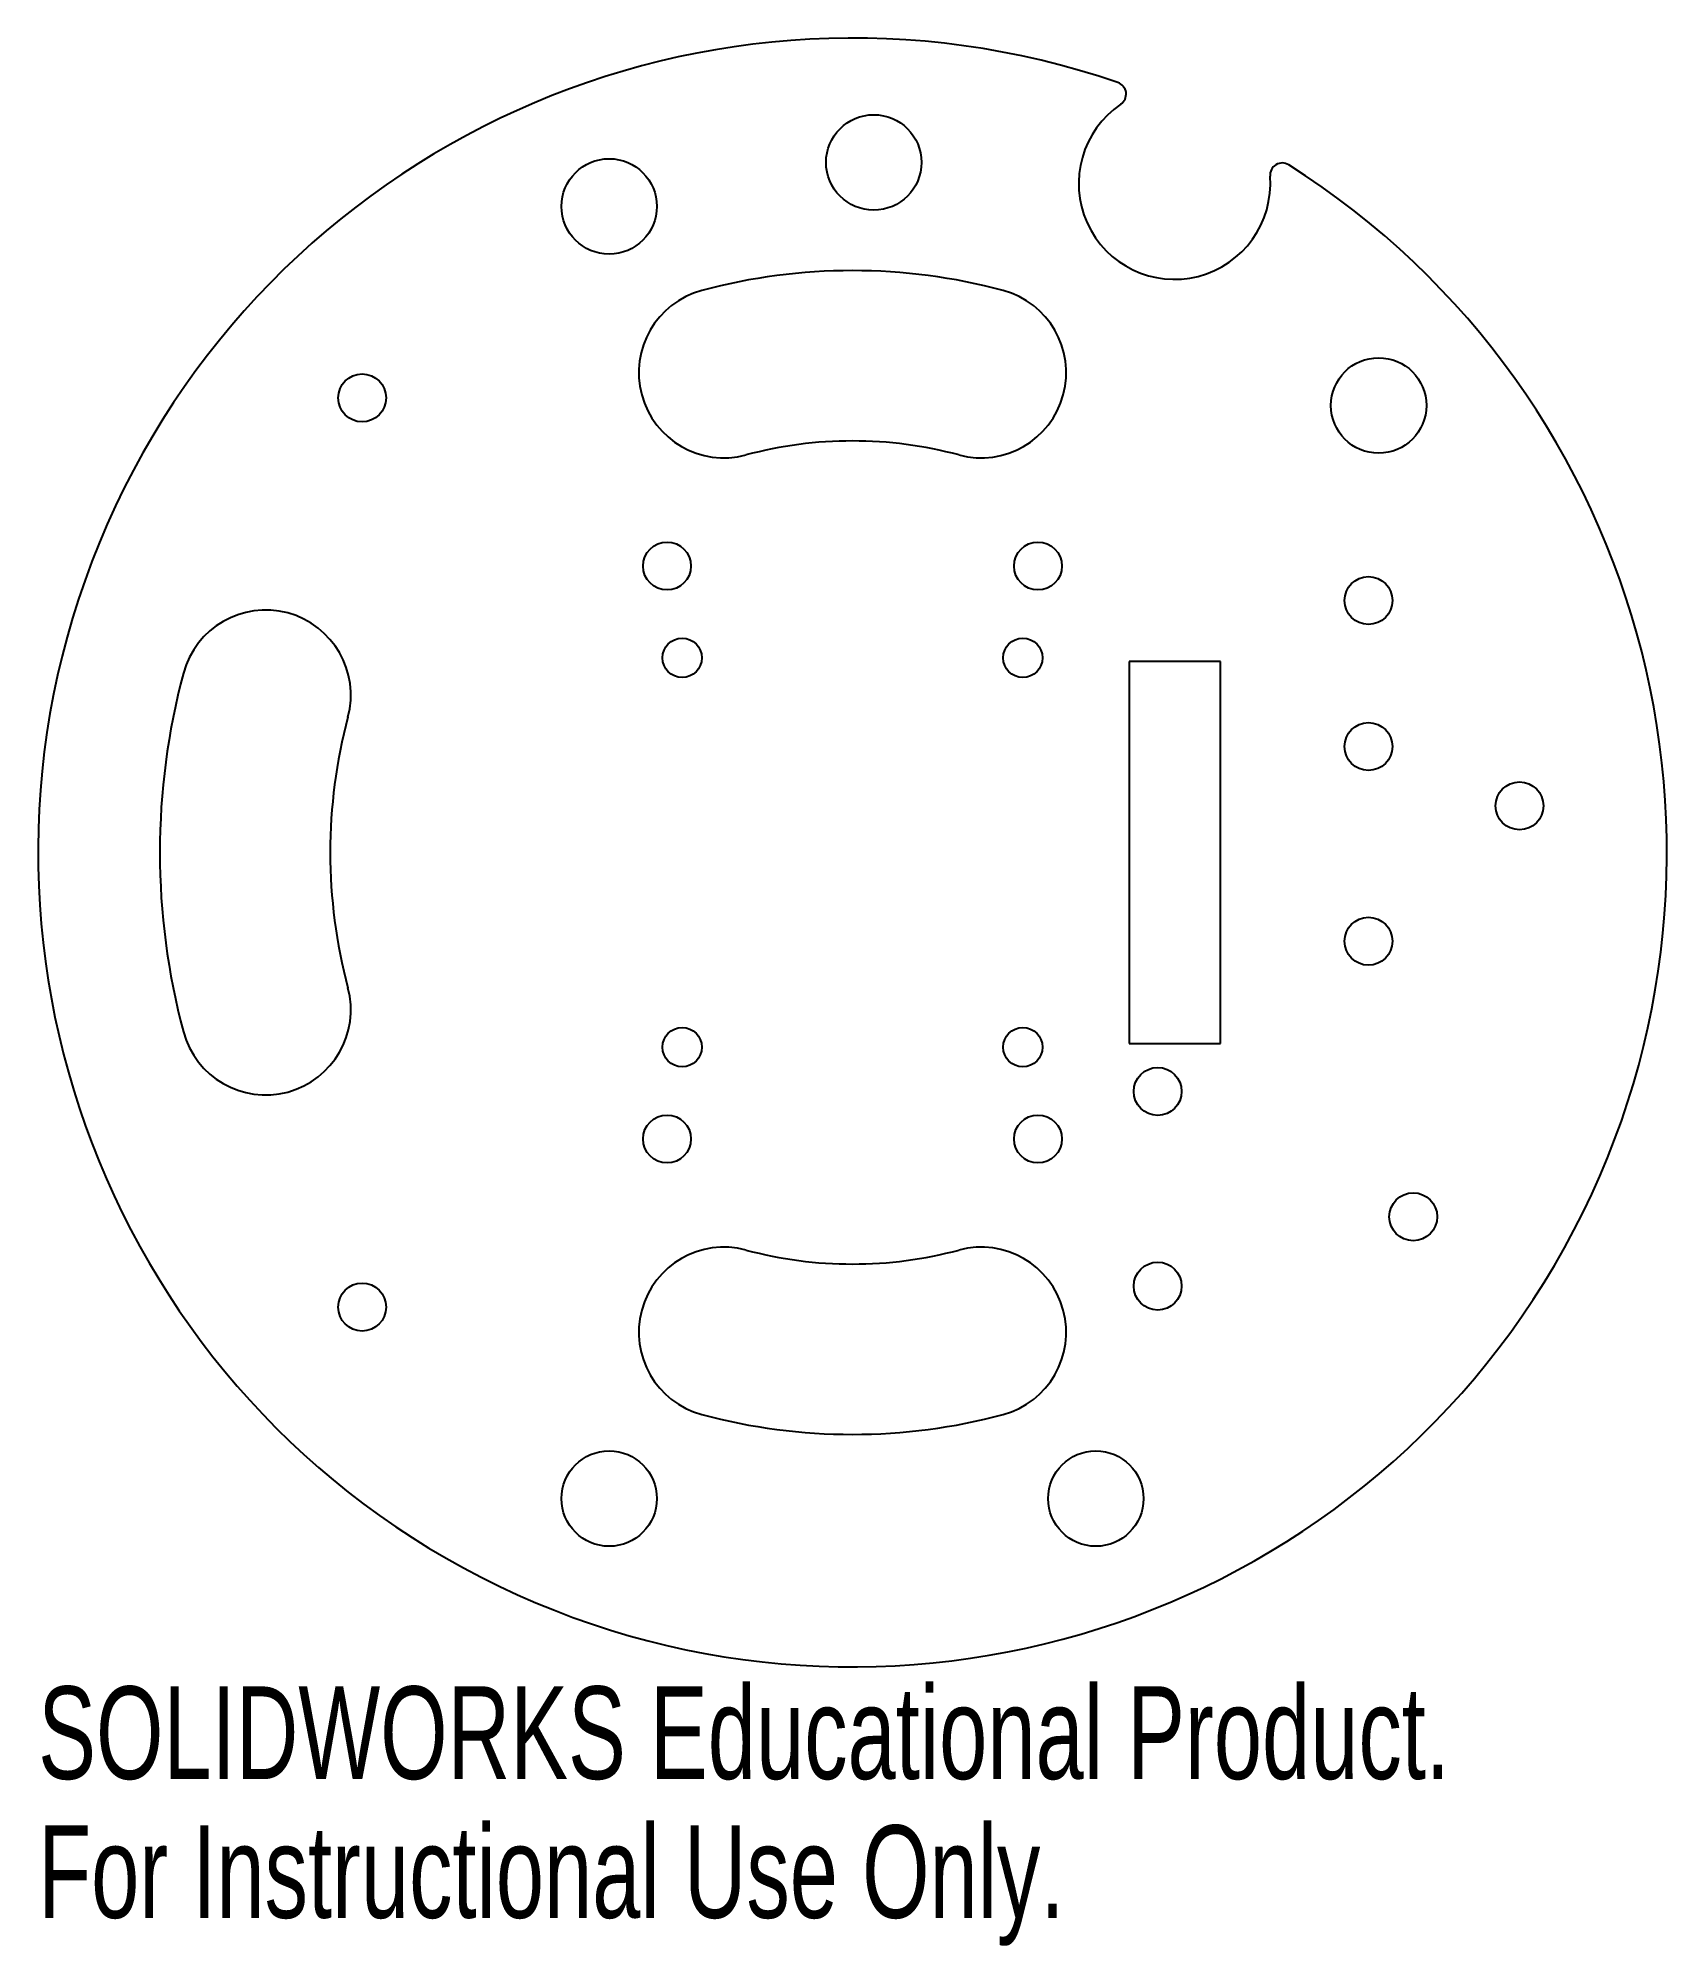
# Model space of a CAD drawing. Header units: inches. Extents: x -1.67 to 1.67, y -2.25 to 1.67.
import ezdxf

# ---------------------------------------------------------------- set-up
doc = ezdxf.new("R2010")
doc.units = ezdxf.units.IN
doc.header["$MEASUREMENT"] = 0
doc.styles.add('SLDTEXTSTYLE0', font='TXT', dxfattribs={"width": 0.7})

msp = doc.modelspace()

# ---------------------------------------------------------------- linework, layer by layer
at = {"color": 7, "linetype": 'Continuous', "lineweight": 25}
for p, q in [((0.5686, 0.3927), (0.5686, -0.3927)), ((0.7561, 0.3927), (0.5686, 0.3927)), ((0.7561, -0.3927), (0.7561, 0.3927)), ((0.5686, -0.3927), (0.7561, -0.3927))]:
    msp.add_line(p, q, dxfattribs=at)
for centre, radius in [((0.0437, 1.4179), 0.098), ((-0.5, 1.3275), 0.098), ((-1.0075, 0.934), 0.0492), ((1.0811, 0.9185), 0.098), ((-0.3811, 0.5886), 0.0492), ((0.3811, 0.5886), 0.0492), ((1.0602, 0.5177), 0.0492), ((-0.35, 0.4), 0.0404), ((0.35, 0.4), 0.0404), ((1.0602, 0.2177), 0.0492), ((1.3705, 0.0958), 0.0492), ((1.0602, -0.1823), 0.0492), ((-0.35, -0.4), 0.0404), ((0.35, -0.4), 0.0404), ((0.6271, -0.4909), 0.0492), ((-0.3811, -0.5886), 0.0492), ((0.3811, -0.5886), 0.0492), ((1.1521, -0.7485), 0.0492), ((0.6271, -0.8909), 0.0492), ((-1.0075, -0.934), 0.0492), ((-0.5, -1.3275), 0.098), ((0.5, -1.3275), 0.098)]:
    msp.add_circle(centre, radius, dxfattribs=at)
for centre, radius, start, end in [((0, 0), 1.6732, 70.9769, 57.6097), ((0.5372, 1.5582), 0.025, 304.1407, 70.9769), ((0.6617, 1.3746), 0.1969, 124.1407, 4.4459), ((0.8829, 1.3918), 0.025, 57.6097, 184.4459), ((0, 0), 1.1956, 75, 105), ((-0.2641, 0.9858), 0.175, 105, 285), ((0.2641, 0.9858), 0.175, 255, 75), ((0, 0), 0.8456, 75, 105), ((-1.2057, 0.3231), 0.175, 345, 165), ((0, 0), 1.4232, 165, 195), ((0, 0), 1.0732, 165, 195), ((-1.2057, -0.3231), 0.175, 195, 15), ((-0.2641, -0.9858), 0.175, 75, 255), ((0, 0), 0.8456, 255, 285), ((0.2641, -0.9858), 0.175, 285, 105), ((0, 0), 1.1956, 255, 285)]:
    msp.add_arc(centre, radius, start, end, dxfattribs=at)

# ---------------------------------------------------------------- texts
at = {"color": 7, "linetype": 'Continuous', "char_height": 0.1903, "attachment_point": 1, "style": 'SLDTEXTSTYLE0'}
for s, insert in [('SOLIDWORKS Educational Product.', (-1.6732, -1.7134)), ('For Instructional Use Only.', (-1.6732, -1.9988))]:
    msp.add_mtext(s, dxfattribs=dict(at, insert=insert))

doc.saveas('drawing.dxf')
